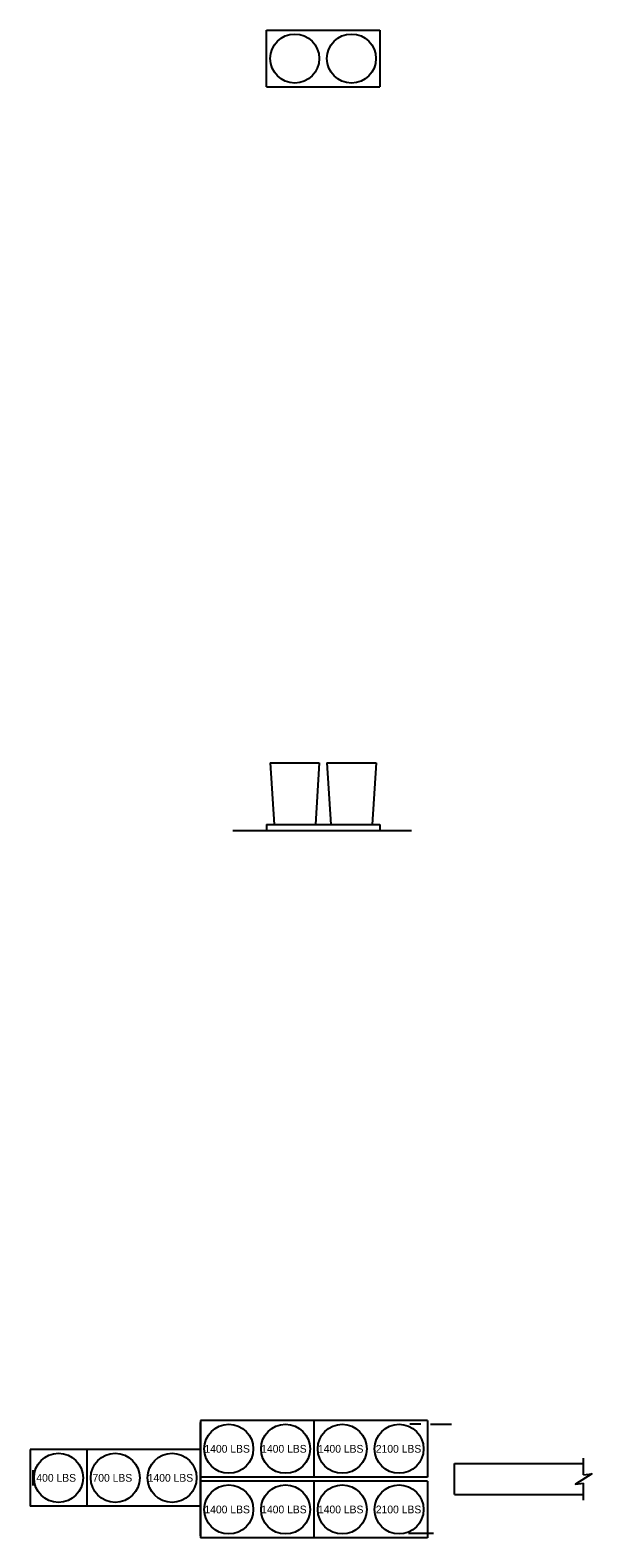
# Model space of a CAD drawing. Extents: x -828 to -777, y 320 to 535.
# Drawn here: x -816.6 to -780.4, y 437.2 to 534.5 of the extents above; entities that cross this region are included whole.
import ezdxf

# ---------------------------------------------------------------- set-up
doc = ezdxf.new("R2010")
doc.units = 0
for name, color, linetype in [('tcd_CRASH-CUSHION', 7, 'Continuous'), ('tcd_CRASH-CUSHION-anno', 7, 'Continuous'), ('temp_RAILING-TYPE-K', 7, 'Continuous')]:
    doc.layers.add(name, color=color, linetype=linetype)

msp = doc.modelspace()

# ---------------------------------------------------------------- linework, layer by layer
at = {"layer": 'tcd_CRASH-CUSHION'}
for p, q in [((-801.387, 530.854), (-801.387, 534.521)), ((-801.387, 534.521), (-794.053, 534.521)), ((-794.053, 534.521), (-794.053, 530.854)), ((-801.387, 530.854), (-794.053, 530.854)), ((-801.137, 487.218), (-797.97, 487.218)), ((-801.137, 487.218), (-800.887, 483.218)), ((-797.97, 487.218), (-798.22, 483.218)), ((-797.47, 487.218), (-794.303, 487.218)), ((-797.47, 487.218), (-797.22, 483.218)), ((-794.303, 487.218), (-794.553, 483.218)), ((-801.387, 483.218), (-794.053, 483.218)), ((-801.387, 483.218), (-801.387, 482.843)), ((-794.053, 483.218), (-794.053, 482.843)), ((-803.553, 482.843), (-792.018, 482.843)), ((-805.648, 444.747), (-805.648, 441.08)), ((-798.314, 444.747), (-805.648, 444.747)), ((-805.648, 437.288), (-805.648, 444.622)), ((-798.314, 444.747), (-798.314, 441.08)), ((-798.314, 444.747), (-798.314, 441.08)), ((-790.981, 444.747), (-798.314, 444.747)), ((-790.981, 444.747), (-790.981, 441.08)), ((-812.981, 442.872), (-816.648, 442.872)), ((-816.648, 442.872), (-816.648, 439.205)), ((-805.648, 442.872), (-812.981, 442.872)), ((-812.981, 442.872), (-812.981, 439.205)), ((-812.981, 442.872), (-812.981, 439.205)), ((-805.648, 442.872), (-805.648, 439.205)), ((-780.891, 441.222), (-780.891, 442.304)), ((-816.481, 441.538), (-816.481, 440.538)), ((-798.314, 441.08), (-805.648, 441.08)), ((-790.981, 441.08), (-798.314, 441.08)), ((-798.314, 440.83), (-805.648, 440.83)), ((-805.648, 440.83), (-805.648, 437.163)), ((-798.314, 440.83), (-798.314, 437.163)), ((-790.981, 440.83), (-798.314, 440.83)), ((-798.314, 440.83), (-798.314, 437.163)), ((-790.981, 440.83), (-790.981, 437.163)), ((-780.891, 439.606), (-780.891, 440.688)), ((-812.981, 439.205), (-816.648, 439.205)), ((-805.648, 439.205), (-812.981, 439.205)), ((-798.314, 437.163), (-805.648, 437.163)), ((-790.981, 437.163), (-798.314, 437.163))]:
    msp.add_line(p, q, dxfattribs=at)
msp.add_lwpolyline([(-780.891, 441.222), (-780.357, 441.288), (-781.424, 440.622), (-780.891, 440.688)], dxfattribs=at)
for centre in [(-799.553, 532.687), (-795.887, 532.687), (-803.814, 442.913), (-800.148, 442.913), (-796.481, 442.913), (-792.814, 442.913), (-814.814, 441.038), (-811.148, 441.038), (-807.481, 441.038), (-803.814, 438.997), (-800.148, 438.997), (-796.481, 438.997), (-792.814, 438.997)]:
    msp.add_circle(centre, 1.583, dxfattribs=at)
at = {"layer": 'tcd_CRASH-CUSHION-anno'}
for p, q in [((-794.053, 534.271), (-794.053, 534.271)), ((-791.398, 444.497), (-792.128, 444.497)), ((-790.776, 444.497), (-789.419, 444.497)), ((-792.211, 437.455), (-790.585, 437.455))]:
    msp.add_line(p, q, dxfattribs=at)
at = {"layer": 'temp_RAILING-TYPE-K'}
for p, q in [((-789.231, 439.955), (-789.231, 441.955)), ((-789.231, 441.955), (-780.891, 441.955)), ((-789.231, 439.955), (-780.891, 439.955))]:
    msp.add_line(p, q, dxfattribs=at)

# ---------------------------------------------------------------- texts
at = {"layer": 'tcd_CRASH-CUSHION-anno'}
for s, p in [('1400 LBS', (-805.387, 442.663)), ('1400 LBS', (-801.72, 442.663)), ('1400 LBS', (-798.053, 442.663)), ('2100 LBS', (-794.316, 442.663)), ('400 LBS', (-816.247, 440.788)), ('700 LBS', (-812.618, 440.788)), ('1400 LBS', (-809.053, 440.788)), ('1400 LBS', (-805.387, 438.747)), ('1400 LBS', (-801.72, 438.747)), ('1400 LBS', (-798.053, 438.747)), ('2100 LBS', (-794.316, 438.747))]:
    msp.add_text(s, height=0.5, dxfattribs=at).set_placement(p)

doc.saveas('drawing.dxf')
